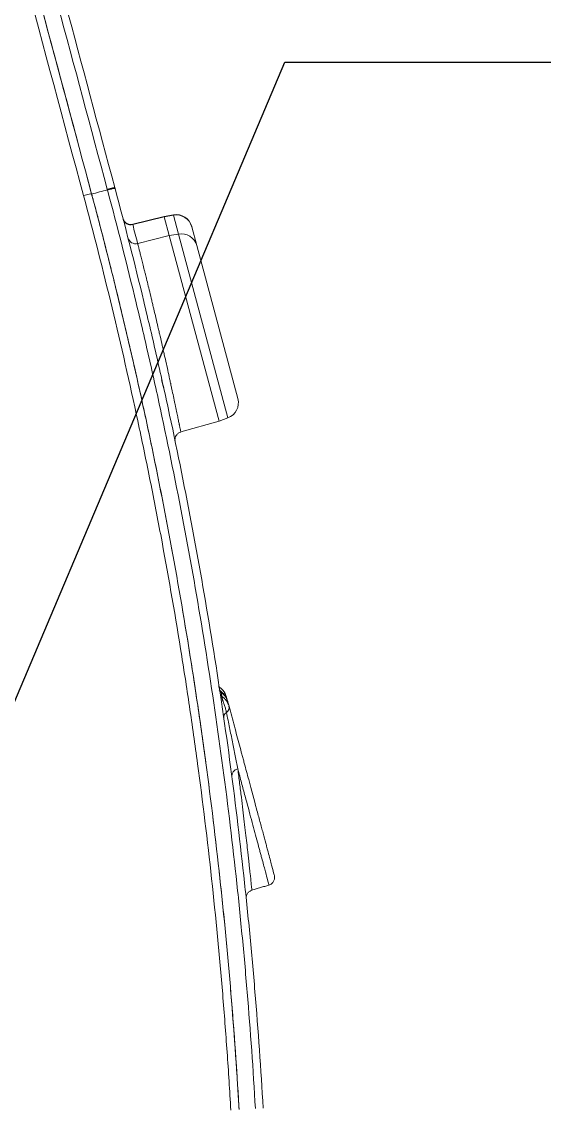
# Model space of a CAD drawing. Extents: x 3571 to 9666, y -561 to 1991.
# Drawn here: x 7233.4 to 7298.5, y 305.2 to 440.6 of the extents above; entities that cross this region are included whole.
import ezdxf

# ---------------------------------------------------------------- set-up
doc = ezdxf.new("R2010")
doc.units = 0
doc.header["$LTSCALE"] = 20
doc.header["$MEASUREMENT"] = 0
doc.linetypes.add('CENTER', pattern=[2, 1.25, -0.25, 0.25, -0.25])
doc.layers.get('0').update_dxf_attribs({"linetype": 'CONTINUOUS'})
doc.layers.add('1', color=7, linetype='CONTINUOUS')
doc.styles.get("Standard").update_dxf_attribs({"font": 'NanumGothic.ttf'})
doc.dimstyles.get("Standard").update_dxf_attribs({"dimtxt": 2.7, "dimasz": 2.5, "dimexe": 1.5, "dimexo": 1.5, "dimgap": 1.5, "dimtad": 1, "dimdec": 0, "dimlfac": 10, "dimzin": 0, "dimdsep": 46, "dimtxsty": 'Standard', "dimcen": 0, "dimclrt": 2, "dimadec": 0, "dimazin": 0, "dimtfac": 1, "dimtdec": 0, "dimtmove": 0, "dimatfit": 3, "dimfxl": 0, "dimtolj": 1, "dimtzin": 0, "dimarcsym": 0})

# ---------------------------------------------------------------- blocks, each defined once
blk = doc.blocks.new('13')
at = {"layer": '1', "color": 0, "linetype": 'Continuous', "lineweight": 18}
for p, q in [((7223.81, 923.25), (7222.65, 923.05)), ((7222.65, 923.05), (7218.74, 922.07)), ((7218.74, 922.07), (7218.74, 922.07)), ((7222.65, 923.05), (7222.66, 923)), ((7222.65, 923.05), (7222.66, 923)), ((7223.3, 920.65), (7222.66, 923)), ((7223.3, 920.65), (7222.66, 923)), ((7226.09, 921.8), (7226.1, 921.76)), ((7226.73, 919.41), (7226.1, 921.76)), ((7229.5, 897.51), (7223.3, 920.65)), ((7229.5, 897.51), (7223.3, 920.65)), ((7231.85, 900.31), (7226.73, 919.41)), ((7222.32, 902.67), (7222.79, 900.89)), ((7224.74, 896.15), (7229.5, 897.51)), ((7229.5, 897.51), (7230.6, 897.91)), ((7224.74, 896.15), (7224.74, 896.15)), ((7229.53, 864.31), (7229.53, 864.31))]:
    blk.add_line(p, q, dxfattribs=at)
at = {"layer": '1', "color": 0, "linetype": 'Continuous', "lineweight": 13}
for p, q in [((7222.66, 923), (7223.83, 923.21)), ((7223.81, 923.25), (7223.83, 923.21)), ((7224.46, 920.85), (7223.83, 923.21)), ((7218.75, 922.03), (7222.66, 923)), ((7219.36, 919.67), (7223.3, 920.65)), ((7224.46, 920.85), (7223.3, 920.65)), ((7230.6, 897.91), (7224.46, 920.85))]:
    blk.add_line(p, q, dxfattribs=at)
at = {"layer": '1', "color": 0, "linetype": 'Continuous', "lineweight": 18}
for centre, start, end in [((7224.16, 921.28), 15, 100), ((7229.92, 899.79), 290, 15)]:
    blk.add_arc(centre, 2, start, end, dxfattribs=at)
at = {"layer": '1', "color": 0, "linetype": 'Continuous', "lineweight": 13}
for centre, major_axis, ratio, start_param, end_param in [((7212.65, 925.6), (0.966, 0.259), 0.060856, 0, 1.605703), ((7215.55, 926.38), (0.966, 0.259), 0.060902, 0, 1.53589), ((7224.17, 921.25), (-1.93, -0.52), 0.996195, 3.141593, 4.625123), ((7218.51, 923), (-0.968, -0.252), 0.996195, 0, 1.560386), ((6666.1, 778.13), (552.97, 142.64), 0.999934, 6.281187, 6.28546), ((7224.8, 918.89), (-1.93, -0.52), 0.996195, 3.141593, 4.625123), ((7219.12, 920.63), (-0.969, -0.248), 0.996196, 0, 1.564643), ((7230.57, 864.14), (0.972, 0.235), 0.639613, 3.085667, 3.60946), ((7230.58, 864.04), (0.989, 0.149), 0.725812, 3.141593, 3.672109), ((7230.64, 863.65), (0.989, 0.148), 0.725849, 3.141593, 3.689533), ((7231.09, 860.61), (0.99, 0.143), 0.757419, 2.180553, 3.141593), ((7229.78, 861.68), (0.966, 0.259), 0.787664, 5.230444, 6.283185), ((7232.1, 853.3), (0.992, 0.13), 0.850923, 1.717864, 3.141593)]:
    blk.add_ellipse(centre, major_axis=major_axis, ratio=ratio, start_param=start_param, end_param=end_param, dxfattribs=at)
at = {"layer": '1', "color": 0, "linetype": 'Continuous', "lineweight": 18}
for centre, major_axis, ratio, start_param, end_param in [((7230.5, 864.55), (-0.973, -0.233), 0.644085, 6.228687, 6.277462), ((7229.52, 862.64), (0.966, 0.259), 0.781826, 0, 0.647685), ((7229.64, 862.19), (-0.966, -0.259), 0.786304, 3.141593, 3.262877)]:
    blk.add_ellipse(centre, major_axis=major_axis, ratio=ratio, start_param=start_param, end_param=end_param, dxfattribs=at)
at = {"layer": '1', "color": 0, "linetype": 'Continuous', "lineweight": 13}
for points, knots in [([(7212.6, 925.65), (7207.65, 944.14), (7202.7, 962.6), (7195.33, 990.13), (7192.89, 999.2), (7188.03, 1017.33), (7185.61, 1026.4), (7180.76, 1044.48), (7178.35, 1053.49), (7175.32, 1064.77), (7174.72, 1067.03), (7173.97, 1069.84), (7173.82, 1070.4), (7173.51, 1071.53), (7173.36, 1072.1), (7172.91, 1073.77), (7172.63, 1074.83), (7171.77, 1078.04), (7171.19, 1080.19), (7170.05, 1084.45), (7169.48, 1086.57), (7167.79, 1092.9), (7166.67, 1097.07), (7164.47, 1105.28), (7163.39, 1109.31), (7161.27, 1117.2), (7160.24, 1121.06), (7158.23, 1128.57), (7157.25, 1132.21), (7155.83, 1137.54), (7155.36, 1139.29), (7154.45, 1142.67), (7154.01, 1144.31), (7152.73, 1149.08), (7151.92, 1152.1), (7149.66, 1160.56), (7148.36, 1165.41), (7146.79, 1171.27), (7146.33, 1172.99), (7145.74, 1175.19), (7145.56, 1175.87), (7145.31, 1176.78), (7145.23, 1177.07), (7145.09, 1177.62), (7145.02, 1177.87), (7144.92, 1178.23), (7144.89, 1178.35), (7144.83, 1178.58), (7144.8, 1178.7), (7144.7, 1179.05), (7144.64, 1179.27), (7144.47, 1179.94), (7144.35, 1180.36), (7144.03, 1181.58), (7143.83, 1182.3), (7142.96, 1185.54), (7142.61, 1186.85), (7142.61, 1186.85)], [0, 0, 0, 0, 0.144788, 0.144788, 0.216056, 0.216056, 0.287324, 0.287324, 0.358591, 0.358591, 0.376408, 0.376408, 0.380862, 0.380862, 0.385317, 0.385317, 0.394225, 0.394225, 0.412042, 0.412042, 0.429859, 0.429859, 0.465493, 0.465493, 0.501126, 0.501126, 0.53676, 0.53676, 0.572394, 0.572394, 0.590211, 0.590211, 0.608028, 0.608028, 0.643662, 0.643662, 0.714929, 0.714929, 0.750563, 0.750563, 0.76838, 0.76838, 0.777289, 0.777289, 0.786197, 0.786197, 0.790651, 0.790651, 0.795106, 0.795106, 0.804014, 0.804014, 0.821831, 0.821831, 0.857465, 0.857465, 1, 1, 1, 1]), ([(7215.57, 926.45), (7213.51, 934.12), (7210.94, 943.71), (7208.37, 953.3), (7207.35, 957.13), (7206.83, 959.05), (7205.29, 964.79), (7200.16, 983.95), (7195.04, 1003.07), (7189.92, 1022.16), (7188.9, 1025.97), (7186.85, 1033.6), (7185.83, 1037.41), (7182.77, 1048.85), (7180.73, 1056.46), (7178.63, 1064.3), (7178.56, 1064.54), (7178.44, 1065.02), (7178.25, 1065.73), (7177.8, 1067.39), (7177.42, 1068.82), (7176.65, 1071.67), (7176.15, 1073.57), (7175.57, 1075.7), (7175.51, 1075.94), (7175.38, 1076.41), (7175.19, 1077.12), (7174.75, 1078.78), (7173.86, 1082.09), (7173.11, 1084.91), (7171.6, 1090.54), (7170.6, 1094.28), (7169.35, 1098.93), (7169.1, 1099.85), (7168.61, 1101.69), (7167.87, 1104.44), (7167.15, 1107.15), (7166.55, 1109.38), (7166.43, 1109.83), (7166.19, 1110.72), (7165.84, 1112.05), (7165.01, 1115.13), (7163.39, 1121.19), (7162.04, 1126.21), (7160.94, 1130.31), (7160.72, 1131.12), (7160.29, 1132.74), (7159.86, 1134.35), (7159.33, 1136.34), (7158.96, 1137.72), (7158.8, 1138.31), (7158.69, 1138.7), (7158.64, 1138.89), (7158.48, 1139.48), (7158.38, 1139.87), (7158.17, 1140.64), (7158.07, 1141.02), (7157.76, 1142.17), (7157.36, 1143.67), (7156.97, 1145.14), (7156.58, 1146.59), (7156.39, 1147.3), (7156.1, 1148.36), (7156.01, 1148.71), (7155.83, 1149.4), (7155.55, 1150.44), (7154.92, 1152.8), (7153.71, 1157.31), (7152.77, 1160.81), (7152.15, 1163.12), (7152.11, 1163.26), (7152.04, 1163.53), (7152.01, 1163.66), (7151.9, 1164.06), (7151.83, 1164.32), (7151.62, 1165.1), (7151.35, 1166.11), (7150.96, 1167.55), (7150.72, 1168.46), (7150.48, 1169.34), (7150.37, 1169.77), (7150.14, 1170.6), (7149.82, 1171.81), (7149.53, 1172.91), (7149.16, 1174.27), (7148.99, 1174.9), (7148.68, 1176.06), (7148.54, 1176.59), (7148.4, 1177.12), (7148.38, 1177.18), (7148.35, 1177.29), (7148.34, 1177.35), (7148.31, 1177.46), (7148.29, 1177.52), (7148.26, 1177.63), (7148.25, 1177.68), (7148.18, 1177.94), (7148.12, 1178.15), (7148.06, 1178.4), (7148.04, 1178.45), (7148.02, 1178.54), (7147.98, 1178.69), (7147.89, 1179.03), (7147.81, 1179.31), (7147.71, 1179.68), (7147.66, 1179.86), (7147.57, 1180.22), (7147.43, 1180.74), (7147.13, 1181.87), (7146.9, 1182.7), (7146.64, 1183.69), (7146.52, 1184.12), (7146.37, 1184.68), (7146.33, 1184.85), (7146.28, 1185.04), (7146.27, 1185.08), (7146.25, 1185.15), (7146.22, 1185.26), (7146.05, 1185.89), (7145.98, 1186.17), (7145.98, 1186.17)], [0, 0, 0, 0, 0.0625, 0.078125, 0.078125, 0.09375, 0.09375, 0.125, 0.25, 0.25, 0.28125, 0.28125, 0.3125, 0.3125, 0.375, 0.375, 0.376953, 0.376953, 0.378906, 0.382813, 0.390625, 0.390625, 0.40625, 0.40625, 0.408203, 0.408203, 0.410156, 0.414063, 0.421875, 0.4375, 0.4375, 0.46875, 0.46875, 0.476563, 0.476563, 0.484375, 0.5, 0.5, 0.503906, 0.503906, 0.507813, 0.515625, 0.53125, 0.5625, 0.5625, 0.570313, 0.570313, 0.578125, 0.585938, 0.589844, 0.591797, 0.591797, 0.59375, 0.59375, 0.597656, 0.597656, 0.601563, 0.601563, 0.609375, 0.617188, 0.617188, 0.625, 0.625, 0.628906, 0.628906, 0.632813, 0.640625, 0.65625, 0.6875, 0.6875, 0.689453, 0.689453, 0.691406, 0.691406, 0.695313, 0.695313, 0.703125, 0.710938, 0.71875, 0.71875, 0.726563, 0.726563, 0.734375, 0.75, 0.75, 0.765625, 0.765625, 0.78125, 0.78125, 0.783203, 0.783203, 0.785156, 0.785156, 0.787109, 0.787109, 0.789063, 0.789063, 0.796875, 0.796875, 0.798828, 0.798828, 0.800781, 0.804688, 0.8125, 0.8125, 0.820313, 0.820313, 0.828125, 0.84375, 0.875, 0.875, 0.90625, 0.90625, 0.921875, 0.921875, 0.925781, 0.925781, 0.929688, 0.9375, 1, 1, 1, 1]), ([(7216.54, 926.55), (7216.54, 926.55), (7216.53, 926.56), (7216.5, 926.56), (7216.49, 926.56), (7216.44, 926.55), (7216.41, 926.55), (7216.34, 926.53), (7216.3, 926.53), (7216.21, 926.51), (7216.16, 926.5), (7216.06, 926.48), (7216.01, 926.46), (7215.89, 926.44), (7215.83, 926.42), (7215.71, 926.39), (7215.65, 926.38), (7215.59, 926.36)], [0, 0, 0, 0, 0.125, 0.125, 0.25, 0.25, 0.375, 0.375, 0.5, 0.5, 0.625, 0.625, 0.75, 0.75, 0.875, 0.875, 1, 1, 1, 1]), ([(7234.04, 811.71), (7233.76, 816.55), (7233.42, 821.39), (7232.92, 827.43), (7232.81, 828.64), (7232.6, 831.06), (7232.48, 832.26), (7232.14, 835.88), (7231.89, 838.3), (7231.1, 845.53), (7229.93, 855.15), (7228.51, 864.74), (7226.97, 874.32), (7226.14, 879.09), (7224.35, 888.62), (7223.4, 893.37), (7221.88, 900.47), (7221.36, 902.84), (7220.56, 906.38), (7220.28, 907.56), (7219.73, 909.92), (7218.33, 915.81), (7216.84, 921.68), (7215.59, 926.36)], [0, 0, 0, 0, 0.125, 0.125, 0.15625, 0.15625, 0.1875, 0.1875, 0.25, 0.25, 0.375, 0.5, 0.5, 0.625, 0.625, 0.75, 0.75, 0.8125, 0.8125, 0.84375, 0.84375, 0.875, 1, 1, 1, 1]), ([(7230.97, 811.53), (7230.83, 813.94), (7230.68, 816.35), (7230.34, 821.17), (7230.16, 823.57), (7229.56, 830.79), (7229.1, 835.59), (7228.06, 845.18), (7227.47, 849.97), (7226.51, 857.14), (7226, 860.72), (7225.46, 864.3), (7225.09, 866.69), (7224.9, 867.88), (7223.94, 873.84), (7223.12, 878.59), (7221.78, 885.71), (7221.32, 888.07), (7220.37, 892.8), (7219.88, 895.17), (7218.37, 902.25), (7216.23, 911.65), (7213.85, 921), (7212.6, 925.65)], [0, 0, 0, 0, 0.0625, 0.0625, 0.125, 0.125, 0.25, 0.25, 0.375, 0.375, 0.4375, 0.46875, 0.46875, 0.5, 0.5, 0.625, 0.625, 0.6875, 0.6875, 0.75, 0.75, 0.875, 1, 1, 1, 1]), ([(7219.36, 919.67), (7219.37, 919.63), (7219.38, 919.58), (7219.4, 919.5), (7219.41, 919.49), (7219.41, 919.47), (7219.42, 919.44), (7219.44, 919.37), (7219.46, 919.29), (7219.5, 919.13), (7219.53, 919.01), (7219.6, 918.72), (7219.64, 918.56), (7219.71, 918.3), (7219.73, 918.2), (7219.78, 918.01), (7219.81, 917.91), (7219.89, 917.59), (7219.94, 917.37), (7220.06, 916.89), (7220.12, 916.63), (7220.22, 916.23), (7220.26, 916.1), (7220.31, 915.88), (7220.34, 915.78), (7220.36, 915.67), (7220.38, 915.59), (7220.39, 915.56), (7220.47, 915.22), (7220.55, 914.92), (7220.7, 914.28), (7220.78, 913.96), (7220.94, 913.29), (7221.02, 912.94), (7221.13, 912.5), (7221.15, 912.41), (7221.19, 912.23), (7221.22, 912.14), (7221.28, 911.87), (7221.32, 911.69), (7221.45, 911.13), (7221.63, 910.39), (7221.8, 909.64), (7221.94, 909.06), (7221.98, 908.87), (7222.05, 908.58), (7222.07, 908.49), (7222.1, 908.34), (7222.12, 908.29), (7222.14, 908.19), (7222.24, 907.76), (7222.34, 907.32), (7222.47, 906.74), (7222.51, 906.55), (7222.58, 906.26), (7222.6, 906.17), (7222.64, 905.98), (7222.66, 905.88), (7222.77, 905.4), (7222.85, 905.03), (7223.02, 904.29), (7223.1, 903.93), (7223.25, 903.21), (7223.33, 902.86), (7223.42, 902.43), (7223.45, 902.3), (7223.48, 902.18), (7223.49, 902.09), (7223.5, 902.05), (7223.55, 901.84), (7223.58, 901.67), (7223.69, 901.19), (7223.82, 900.57), (7223.94, 899.99), (7224.03, 899.57), (7224.06, 899.44), (7224.1, 899.24), (7224.11, 899.18), (7224.14, 899.05), (7224.15, 898.98), (7224.22, 898.67), (7224.27, 898.43), (7224.36, 898), (7224.4, 897.8), (7224.48, 897.42), (7224.51, 897.26), (7224.55, 897.06), (7224.56, 897.03), (7224.57, 896.97), (7224.57, 896.95), (7224.58, 896.92), (7224.6, 896.83), (7224.62, 896.75), (7224.65, 896.58), (7224.69, 896.38), (7224.72, 896.26), (7224.73, 896.2), (7224.73, 896.18), (7224.74, 896.16), (7224.74, 896.16), (7224.74, 896.15), (7224.74, 896.15), (7224.74, 896.15), (7224.74, 896.14), (7224.74, 896.14)], [0, 0, 0, 0, 0.032128, 0.032128, 0.036144, 0.036144, 0.04016, 0.048191, 0.064255, 0.064255, 0.096383, 0.096383, 0.12851, 0.12851, 0.144574, 0.144574, 0.160638, 0.160638, 0.192766, 0.192766, 0.224893, 0.224893, 0.240957, 0.240957, 0.248989, 0.253005, 0.253005, 0.257021, 0.257021, 0.289149, 0.289149, 0.321276, 0.321276, 0.353404, 0.353404, 0.361436, 0.361436, 0.369468, 0.369468, 0.385531, 0.385531, 0.417659, 0.449787, 0.449787, 0.465851, 0.465851, 0.473882, 0.473882, 0.477898, 0.477898, 0.481914, 0.514042, 0.514042, 0.530106, 0.530106, 0.538138, 0.538138, 0.54617, 0.54617, 0.578297, 0.578297, 0.610425, 0.610425, 0.642552, 0.642552, 0.650584, 0.6546, 0.6546, 0.658616, 0.658616, 0.67468, 0.67468, 0.706808, 0.738935, 0.738935, 0.754999, 0.754999, 0.763031, 0.763031, 0.771063, 0.771063, 0.803191, 0.803191, 0.835318, 0.835318, 0.867446, 0.867446, 0.875478, 0.875478, 0.879494, 0.879494, 0.88351, 0.899573, 0.899573, 0.931701, 0.963829, 0.963829, 0.979892, 0.979892, 0.987924, 0.987924, 0.995956, 0.995956, 1, 1, 1, 1]), ([(7229.54, 863.98), (7229.56, 863.96), (7229.58, 863.94), (7229.63, 863.9), (7229.64, 863.88), (7229.68, 863.84), (7229.69, 863.82), (7229.73, 863.75), (7229.75, 863.7), (7229.77, 863.65)], [0, 0, 0, 0, 0.208314, 0.208314, 0.406235, 0.406235, 0.604157, 0.604157, 1, 1, 1, 1]), ([(7230.61, 862.45), (7230.58, 862.56), (7230.54, 862.67), (7230.44, 862.89), (7230.38, 862.99), (7230.27, 863.14), (7230.23, 863.19), (7230.15, 863.29), (7230.11, 863.33), (7229.97, 863.47), (7229.87, 863.56), (7229.77, 863.65)], [0, 0, 0, 0, 0.25, 0.25, 0.5, 0.5, 0.625, 0.625, 0.75, 0.75, 1, 1, 1, 1]), ([(7229.86, 863.15), (7229.97, 863.07), (7230.07, 862.98), (7230.22, 862.84), (7230.26, 862.8), (7230.33, 862.72), (7230.35, 862.7), (7230.39, 862.65), (7230.41, 862.62), (7230.5, 862.49), (7230.56, 862.39), (7230.63, 862.25), (7230.64, 862.22), (7230.67, 862.17), (7230.68, 862.14), (7230.71, 862.05), (7230.73, 862), (7230.75, 861.94)], [0, 0, 0, 0, 0.25, 0.25, 0.375, 0.375, 0.4375, 0.4375, 0.5, 0.5, 0.75, 0.75, 0.8125, 0.8125, 0.875, 0.875, 1, 1, 1, 1]), ([(7229.86, 863.15), (7229.86, 863.13), (7229.86, 863.11), (7229.86, 863.08), (7229.86, 863.07), (7229.87, 863.04), (7229.87, 863.02), (7229.88, 862.99), (7229.88, 862.97), (7229.89, 862.95), (7229.9, 862.91), (7229.9, 862.89), (7229.91, 862.85), (7229.92, 862.83), (7229.92, 862.8), (7229.93, 862.79), (7229.94, 862.75), (7229.95, 862.72), (7229.96, 862.67), (7229.97, 862.65), (7229.98, 862.61), (7229.99, 862.6), (7230, 862.57), (7230, 862.56), (7230.02, 862.5), (7230.04, 862.45), (7230.07, 862.36), (7230.08, 862.32), (7230.11, 862.23), (7230.13, 862.19), (7230.15, 862.13), (7230.16, 862.1), (7230.17, 862.06), (7230.18, 862.04), (7230.21, 861.94), (7230.24, 861.87), (7230.29, 861.72), (7230.31, 861.64), (7230.35, 861.5), (7230.37, 861.43), (7230.41, 861.28), (7230.42, 861.21), (7230.43, 861.15)], [0, 0, 0, 0, 0.03125, 0.03125, 0.046875, 0.046875, 0.0625, 0.078125, 0.078125, 0.09375, 0.09375, 0.125, 0.125, 0.140625, 0.140625, 0.15625, 0.15625, 0.1875, 0.1875, 0.21875, 0.21875, 0.234375, 0.234375, 0.25, 0.25, 0.3125, 0.3125, 0.375, 0.375, 0.4375, 0.4375, 0.46875, 0.46875, 0.5, 0.5, 0.625, 0.625, 0.75, 0.75, 0.875, 0.875, 1, 1, 1, 1]), ([(7230.43, 861.15), (7230.57, 860.5), (7230.69, 859.87), (7230.94, 858.65), (7231.06, 858.05), (7231.24, 857.17), (7231.29, 856.88), (7231.41, 856.31), (7231.46, 856.03), (7231.63, 855.19), (7231.74, 854.64), (7231.84, 854.12)], [0, 0, 0, 0, 0.25, 0.25, 0.5, 0.5, 0.625, 0.625, 0.75, 0.75, 1, 1, 1, 1]), ([(7231.84, 854.12), (7231.92, 853.49), (7232, 852.88), (7232.15, 851.7), (7232.22, 851.13), (7232.42, 849.48), (7232.67, 847.43), (7232.87, 845.68), (7233.01, 844.48), (7233.05, 844.1), (7233.11, 843.56), (7233.13, 843.38), (7233.16, 843.13), (7233.17, 843.04), (7233.18, 842.88), (7233.19, 842.79), (7233.24, 842.39), (7233.27, 842.09), (7233.33, 841.54), (7233.36, 841.28), (7233.43, 840.57), (7233.47, 840.18), (7233.54, 839.56), (7233.56, 839.33), (7233.59, 839.03), (7233.6, 838.96), (7233.6, 838.96)], [0, 0, 0, 0, 0.0625, 0.0625, 0.125, 0.125, 0.25, 0.375, 0.375, 0.4375, 0.4375, 0.46875, 0.46875, 0.484375, 0.484375, 0.5, 0.5, 0.5625, 0.5625, 0.625, 0.625, 0.75, 0.75, 0.875, 0.875, 1, 1, 1, 1]), ([(7235.73, 839.61), (7235.73, 839.61), (7235.65, 839.89), (7235.42, 840.77), (7235.32, 841.14), (7235.14, 841.82), (7235.07, 842.07), (7234.93, 842.6), (7234.85, 842.88), (7234.75, 843.26), (7234.73, 843.34), (7234.69, 843.5), (7234.62, 843.74), (7234.55, 843.99), (7234.42, 844.51), (7234.32, 844.87), (7234.01, 846.02), (7233.56, 847.7), (7233.03, 849.66), (7232.61, 851.25), (7232.46, 851.8), (7232.16, 852.93), (7232, 853.51), (7231.84, 854.12)], [0, 0, 0, 0, 0.25, 0.25, 0.375, 0.375, 0.4375, 0.4375, 0.5, 0.5, 0.515625, 0.515625, 0.53125, 0.5625, 0.5625, 0.625, 0.625, 0.75, 0.875, 0.875, 0.9375, 0.9375, 1, 1, 1, 1])]:
    blk.add_open_spline(points, degree=3, knots=knots, dxfattribs=at)
at = {"layer": '1', "color": 0, "linetype": 'Continuous', "lineweight": 18}
for points, knots in [([(7143.87, 1186.15), (7143.87, 1186.15), (7143.89, 1186.09), (7143.96, 1185.84), (7144.06, 1185.47), (7144.3, 1184.55), (7144.53, 1183.69), (7144.8, 1182.71), (7144.94, 1182.15), (7145.19, 1181.23), (7145.28, 1180.91), (7145.46, 1180.24), (7145.55, 1179.88), (7145.7, 1179.33), (7145.75, 1179.14), (7145.83, 1178.86), (7145.85, 1178.76), (7145.91, 1178.56), (7145.93, 1178.46), (7145.99, 1178.27), (7146.01, 1178.17), (7146.07, 1177.96), (7146.09, 1177.86), (7146.15, 1177.65), (7146.18, 1177.54), (7146.24, 1177.32), (7146.27, 1177.21), (7146.55, 1176.15), (7146.86, 1175.01), (7147.4, 1172.97), (7147.6, 1172.24), (7148.02, 1170.68), (7148.24, 1169.84), (7148.6, 1168.51), (7148.72, 1168.05), (7148.91, 1167.35), (7148.97, 1167.11), (7149.07, 1166.75), (7149.1, 1166.62), (7149.17, 1166.38), (7149.2, 1166.26), (7149.5, 1165.14), (7149.78, 1164.11), (7150.36, 1161.96), (7150.65, 1160.84), (7151.28, 1158.52), (7151.6, 1157.32), (7152.26, 1154.83), (7152.61, 1153.55), (7153.32, 1150.9), (7153.68, 1149.53), (7154.25, 1147.42), (7154.44, 1146.7), (7154.83, 1145.25), (7155.03, 1144.52), (7155.43, 1143.02), (7155.63, 1142.27), (7155.89, 1141.31), (7155.94, 1141.12), (7156.04, 1140.73), (7156.2, 1140.15), (7156.35, 1139.57), (7156.67, 1138.4), (7156.88, 1137.61), (7157.3, 1136.03), (7157.52, 1135.24), (7158.16, 1132.83), (7159.03, 1129.59), (7159.92, 1126.26), (7160.82, 1122.89), (7161.74, 1119.48), (7162.67, 1115.98), (7163.38, 1113.33), (7163.62, 1112.44), (7164.1, 1110.65), (7164.4, 1109.53), (7164.71, 1108.39), (7164.83, 1107.94), (7164.89, 1107.71), (7165.07, 1107.03), (7165.19, 1106.58), (7165.56, 1105.21), (7165.81, 1104.29), (7166.3, 1102.46), (7166.54, 1101.55), (7167.03, 1099.71), (7167.28, 1098.79), (7168.02, 1096.02), (7168.52, 1094.17), (7169.51, 1090.45), (7170.01, 1088.59), (7170.77, 1085.78), (7171.02, 1084.84), (7171.52, 1082.96), (7171.77, 1082.02), (7172.28, 1080.13), (7172.53, 1079.19), (7172.91, 1077.77), (7173.04, 1077.3), (7173.29, 1076.35), (7173.42, 1075.87), (7173.8, 1074.45), (7174.06, 1073.5), (7174.44, 1072.07), (7174.57, 1071.59), (7174.82, 1070.64), (7174.95, 1070.16), (7175.59, 1067.78), (7176.1, 1065.88), (7177.63, 1060.15), (7178.66, 1056.34), (7180.7, 1048.7), (7181.73, 1044.88), (7183.26, 1039.14), (7183.78, 1037.22), (7184.8, 1033.39), (7185.32, 1031.48), (7186.34, 1027.65), (7186.86, 1025.73), (7187.88, 1021.9), (7188.91, 1018.07), (7190.19, 1013.27), (7190.97, 1010.4), (7191.48, 1008.48), (7191.74, 1007.52), (7193.02, 1002.73), (7195.08, 995.05), (7197.13, 987.37), (7199.19, 979.69), (7200.22, 975.85), (7205.37, 956.64), (7209.49, 941.26), (7213.62, 925.86)], [0, 0, 0, 0, 0.03125, 0.03125, 0.0625, 0.09375, 0.125, 0.125, 0.15625, 0.15625, 0.171875, 0.171875, 0.1875, 0.1875, 0.195313, 0.195313, 0.199219, 0.199219, 0.203125, 0.203125, 0.207031, 0.207031, 0.210938, 0.210938, 0.214844, 0.214844, 0.21875, 0.21875, 0.25, 0.25, 0.265625, 0.265625, 0.28125, 0.28125, 0.289063, 0.289063, 0.292969, 0.292969, 0.294922, 0.294922, 0.296875, 0.296875, 0.3125, 0.3125, 0.328125, 0.328125, 0.34375, 0.34375, 0.359375, 0.359375, 0.375, 0.375, 0.382813, 0.382813, 0.390625, 0.390625, 0.398438, 0.398438, 0.400391, 0.400391, 0.402344, 0.40625, 0.40625, 0.414063, 0.414063, 0.421875, 0.421875, 0.4375, 0.453125, 0.453125, 0.46875, 0.484375, 0.484375, 0.492188, 0.492188, 0.5, 0.501953, 0.501953, 0.503906, 0.503906, 0.507813, 0.507813, 0.515625, 0.515625, 0.523438, 0.523438, 0.53125, 0.53125, 0.546875, 0.546875, 0.5625, 0.5625, 0.570313, 0.570313, 0.578125, 0.578125, 0.585938, 0.585938, 0.589844, 0.589844, 0.59375, 0.59375, 0.601563, 0.601563, 0.605469, 0.605469, 0.609375, 0.609375, 0.625, 0.625, 0.65625, 0.65625, 0.6875, 0.6875, 0.703125, 0.703125, 0.71875, 0.71875, 0.734375, 0.734375, 0.75, 0.765625, 0.773438, 0.773438, 0.78125, 0.78125, 0.8125, 0.84375, 0.84375, 0.875, 0.875, 1, 1, 1, 1]), ([(7213.62, 925.84), (7209.47, 941.33), (7204.29, 960.67), (7199.11, 979.99), (7197.04, 987.71), (7196.01, 991.58), (7193.94, 999.3), (7192.39, 1005.09), (7190.84, 1010.87), (7189.8, 1014.73), (7189.29, 1016.66), (7186.71, 1026.3), (7184.64, 1034), (7181.55, 1045.55), (7180, 1051.32), (7178.2, 1058.04), (7177.3, 1061.41), (7176.91, 1062.85), (7176.72, 1063.57), (7176.65, 1063.81), (7176.53, 1064.29), (7176.46, 1064.53), (7175.88, 1066.69), (7175.37, 1068.61), (7174.6, 1071.49), (7174.21, 1072.93), (7173.83, 1074.36), (7173.63, 1075.08), (7173.57, 1075.32), (7173.44, 1075.8), (7173.12, 1077), (7172.74, 1078.43), (7172.42, 1079.63), (7172.29, 1080.1), (7172.22, 1080.34), (7172.03, 1081.06), (7171.65, 1082.48), (7171.27, 1083.91), (7170.76, 1085.79), (7170.51, 1086.73), (7169.25, 1091.43), (7168.26, 1095.13), (7166.79, 1100.62), (7166.06, 1103.34), (7165.22, 1106.49), (7164.86, 1107.83), (7164.62, 1108.73), (7164.5, 1109.17), (7163.9, 1111.4), (7163.19, 1114.04), (7162.37, 1117.1), (7162.03, 1118.4), (7161.85, 1119.05), (7161.79, 1119.27), (7161.68, 1119.7), (7161.62, 1119.91), (7161.1, 1121.85), (7160.42, 1124.39), (7159.75, 1126.88), (7159.31, 1128.53), (7159.09, 1129.35), (7158.44, 1131.78), (7158.01, 1133.38), (7157.38, 1135.75), (7157.06, 1136.92), (7156.75, 1138.08), (7156.55, 1138.85), (7156.44, 1139.23), (7156.14, 1140.38), (7155.93, 1141.13), (7155.53, 1142.63), (7155.33, 1143.38), (7154.94, 1144.84), (7154.75, 1145.57), (7154.46, 1146.65), (7154.36, 1147.01), (7154.17, 1147.72), (7154.08, 1148.07), (7153.89, 1148.77), (7153.75, 1149.29), (7153.59, 1149.9), (7153.52, 1150.16), (7153.47, 1150.33), (7153.45, 1150.42), (7153.24, 1151.19), (7153.06, 1151.86), (7152.53, 1153.84), (7151.85, 1156.4), (7151.05, 1159.36), (7150.53, 1161.31), (7150.31, 1162.12), (7150.17, 1162.66), (7150.1, 1162.92), (7149.88, 1163.71), (7149.61, 1164.74), (7149.21, 1166.21), (7148.96, 1167.15), (7148.78, 1167.83), (7148.72, 1168.06), (7148.6, 1168.51), (7148.54, 1168.73), (7148.37, 1169.38), (7148.2, 1170.01), (7148.01, 1170.72), (7147.93, 1171.01), (7147.88, 1171.21), (7147.85, 1171.31), (7147.72, 1171.79), (7147.62, 1172.16), (7147.43, 1172.88), (7147.15, 1173.91), (7146.91, 1174.82), (7146.69, 1175.65), (7146.58, 1176.05), (7146.48, 1176.41), (7146.43, 1176.59), (7146.42, 1176.65), (7146.39, 1176.76), (7146.37, 1176.82), (7146.3, 1177.1), (7146.24, 1177.31), (7146.16, 1177.61), (7146.13, 1177.71), (7146.08, 1177.91), (7146.06, 1178), (7145.98, 1178.3), (7145.93, 1178.49), (7145.83, 1178.86), (7145.78, 1179.04), (7145.54, 1179.94), (7145.27, 1180.93), (7145.04, 1181.79), (7144.95, 1182.12), (7144.93, 1182.19), (7144.9, 1182.32), (7144.88, 1182.39), (7144.83, 1182.58), (7144.8, 1182.7), (7144.25, 1184.75), (7143.99, 1185.71), (7143.99, 1185.71)], [0, 0, 0, 0, 0.125, 0.15625, 0.15625, 0.1875, 0.1875, 0.21875, 0.234375, 0.234375, 0.25, 0.25, 0.3125, 0.3125, 0.34375, 0.359375, 0.367188, 0.371094, 0.371094, 0.373047, 0.373047, 0.375, 0.375, 0.390625, 0.390625, 0.398438, 0.402344, 0.402344, 0.404297, 0.404297, 0.40625, 0.414063, 0.416016, 0.416016, 0.417969, 0.417969, 0.421875, 0.429688, 0.429688, 0.4375, 0.4375, 0.46875, 0.46875, 0.484375, 0.492188, 0.496094, 0.496094, 0.5, 0.5, 0.515625, 0.523438, 0.527344, 0.527344, 0.529297, 0.529297, 0.53125, 0.53125, 0.546875, 0.554688, 0.554688, 0.5625, 0.5625, 0.578125, 0.578125, 0.585938, 0.589844, 0.589844, 0.59375, 0.59375, 0.601563, 0.601563, 0.609375, 0.609375, 0.617188, 0.617188, 0.621094, 0.621094, 0.625, 0.625, 0.628906, 0.630859, 0.631836, 0.631836, 0.632813, 0.632813, 0.640625, 0.640625, 0.65625, 0.671875, 0.679688, 0.683594, 0.683594, 0.6875, 0.6875, 0.695313, 0.703125, 0.710938, 0.710938, 0.714844, 0.714844, 0.71875, 0.71875, 0.726563, 0.730469, 0.732422, 0.732422, 0.734375, 0.734375, 0.742188, 0.742188, 0.75, 0.765625, 0.765625, 0.773438, 0.777344, 0.777344, 0.779297, 0.779297, 0.78125, 0.78125, 0.789063, 0.789063, 0.792969, 0.792969, 0.796875, 0.796875, 0.804688, 0.804688, 0.8125, 0.8125, 0.84375, 0.859375, 0.859375, 0.863281, 0.863281, 0.867188, 0.867188, 0.875, 0.875, 1, 1, 1, 1]), ([(7147.17, 1185.45), (7147.17, 1185.45), (7147.43, 1184.47), (7148.21, 1181.54), (7148.54, 1180.32), (7149.03, 1178.49), (7149.13, 1178.11), (7149.27, 1177.61), (7149.29, 1177.51), (7149.35, 1177.31), (7149.37, 1177.21), (7149.42, 1177.05), (7149.43, 1177), (7149.46, 1176.89), (7149.47, 1176.84), (7149.52, 1176.67), (7149.55, 1176.56), (7149.64, 1176.21), (7149.71, 1175.96), (7149.85, 1175.44), (7149.92, 1175.16), (7150.15, 1174.31), (7150.32, 1173.68), (7150.68, 1172.33), (7150.97, 1171.24), (7151.29, 1170.04), (7151.52, 1169.21), (7151.63, 1168.79), (7151.87, 1167.91), (7152.11, 1167), (7152.49, 1165.57), (7152.76, 1164.57), (7152.97, 1163.79), (7153.04, 1163.53), (7153.15, 1163.13), (7153.18, 1163), (7153.25, 1162.73), (7153.29, 1162.6), (7153.91, 1160.3), (7154.53, 1157.97), (7155.53, 1154.23), (7156.05, 1152.31), (7156.68, 1149.95), (7156.95, 1148.92), (7157.14, 1148.23), (7157.23, 1147.88), (7157.51, 1146.83), (7157.71, 1146.11), (7158.09, 1144.67), (7158.49, 1143.2), (7158.89, 1141.7), (7159.19, 1140.56), (7159.3, 1140.18), (7159.5, 1139.41), (7159.61, 1139.02), (7159.76, 1138.44), (7159.82, 1138.24), (7159.92, 1137.85), (7160.08, 1137.26), (7160.45, 1135.89), (7160.98, 1133.9), (7161.41, 1132.3), (7161.84, 1130.68), (7162.06, 1129.87), (7163.15, 1125.78), (7164.05, 1122.44), (7165.42, 1117.32), (7166.12, 1114.72), (7166.94, 1111.65), (7167.3, 1110.32), (7167.53, 1109.44), (7167.65, 1108.99), (7168.25, 1106.76), (7168.73, 1104.96), (7169.46, 1102.23), (7169.83, 1100.86), (7170.26, 1099.25), (7170.45, 1098.56), (7170.57, 1098.1), (7170.63, 1097.87), (7171.69, 1093.93), (7172.69, 1090.2), (7174.19, 1084.59), (7174.7, 1082.71), (7175.45, 1079.89), (7175.83, 1078.47), (7176.21, 1077.06), (7176.4, 1076.35), (7176.46, 1076.11), (7176.59, 1075.64), (7177.16, 1073.51), (7177.73, 1071.38), (7178.49, 1068.54), (7178.87, 1067.12), (7179.25, 1065.7), (7179.51, 1064.75), (7179.63, 1064.28), (7181.79, 1056.22), (7183.83, 1048.64), (7186.88, 1037.24), (7188.41, 1031.54), (7189.93, 1025.84), (7190.95, 1022.03), (7191.46, 1020.13), (7196.05, 1003.01), (7200.14, 987.76), (7205.25, 968.68), (7206.27, 964.86), (7207.81, 959.13), (7208.32, 957.22), (7209.34, 953.4), (7211.9, 943.85), (7214.46, 934.29), (7216.51, 926.64)], [0, 0, 0, 0, 0.125, 0.125, 0.1875, 0.1875, 0.203125, 0.203125, 0.207031, 0.207031, 0.210938, 0.210938, 0.212891, 0.212891, 0.214844, 0.214844, 0.21875, 0.21875, 0.226563, 0.226563, 0.234375, 0.234375, 0.25, 0.25, 0.265625, 0.273438, 0.273438, 0.28125, 0.28125, 0.289063, 0.296875, 0.304688, 0.304688, 0.308594, 0.308594, 0.310547, 0.310547, 0.3125, 0.3125, 0.34375, 0.34375, 0.359375, 0.367188, 0.371094, 0.371094, 0.375, 0.375, 0.382813, 0.382813, 0.390625, 0.398438, 0.398438, 0.402344, 0.402344, 0.40625, 0.40625, 0.408203, 0.408203, 0.410156, 0.414063, 0.421875, 0.429688, 0.429688, 0.4375, 0.4375, 0.46875, 0.46875, 0.484375, 0.492188, 0.496094, 0.496094, 0.5, 0.5, 0.515625, 0.515625, 0.523438, 0.527344, 0.529297, 0.529297, 0.53125, 0.53125, 0.5625, 0.5625, 0.578125, 0.578125, 0.585938, 0.589844, 0.589844, 0.591797, 0.591797, 0.59375, 0.609375, 0.609375, 0.617188, 0.621094, 0.621094, 0.625, 0.625, 0.6875, 0.6875, 0.71875, 0.734375, 0.734375, 0.75, 0.75, 0.875, 0.875, 0.90625, 0.90625, 0.921875, 0.921875, 0.9375, 1, 1, 1, 1]), ([(7213.62, 925.86), (7213.63, 925.83), (7213.64, 925.79), (7213.66, 925.72), (7213.68, 925.61), (7213.75, 925.35), (7213.89, 924.84), (7214.16, 923.82), (7214.7, 921.78), (7215.15, 920.03), (7216.04, 916.52), (7216.62, 914.17), (7218.32, 907.13), (7219.39, 902.42), (7220.91, 895.34), (7221.4, 892.97), (7222.35, 888.23), (7222.81, 885.86), (7224.14, 878.74), (7224.97, 873.98), (7225.93, 868.01), (7226.12, 866.82), (7226.49, 864.43), (7227.03, 860.85), (7227.54, 857.26), (7228.51, 850.08), (7229.09, 845.28), (7230.13, 835.68), (7230.59, 830.87), (7231.19, 823.65), (7231.47, 820.04), (7231.71, 816.42), (7231.82, 814.61), (7231.88, 813.71), (7231.94, 812.65), (7231.97, 812.12), (7231.99, 811.86), (7232, 811.74), (7232, 811.67), (7232, 811.63), (7232.01, 811.59)], [0, 0, 0, 0, 0.000977, 0.000977, 0.001953, 0.003906, 0.007812, 0.015625, 0.03125, 0.0625, 0.0625, 0.125, 0.125, 0.25, 0.25, 0.3125, 0.3125, 0.375, 0.375, 0.5, 0.5, 0.53125, 0.53125, 0.5625, 0.625, 0.625, 0.75, 0.75, 0.875, 0.875, 0.9375, 0.96875, 0.96875, 0.984375, 0.992187, 0.996094, 0.998047, 0.999023, 0.999023, 1, 1, 1, 1]), ([(7213.62, 925.84), (7214.87, 921.18), (7216.06, 916.5), (7217.47, 910.64), (7217.75, 909.46), (7218.3, 907.11), (7218.57, 905.94), (7219.38, 902.41), (7219.9, 900.05), (7221.41, 892.97), (7223.31, 883.5), (7224.97, 873.99), (7226.51, 864.44), (7227.21, 859.66), (7228.5, 850.09), (7229.09, 845.29), (7229.87, 838.09), (7230.12, 835.68), (7230.46, 832.08), (7230.57, 830.87), (7230.79, 828.47), (7230.89, 827.26), (7231.38, 821.39), (7231.71, 816.72), (7231.98, 812.04)], [0, 0, 0, 0, 0.125486, 0.125486, 0.156858, 0.156858, 0.188229, 0.188229, 0.250973, 0.250973, 0.376459, 0.501945, 0.501945, 0.627431, 0.627431, 0.752918, 0.752918, 0.815661, 0.815661, 0.847032, 0.847032, 0.878404, 0.878404, 1, 1, 1, 1]), ([(7216.54, 926.55), (7217.79, 921.87), (7218.99, 917.17), (7220.4, 911.27), (7220.68, 910.09), (7221.24, 907.73), (7221.51, 906.55), (7222.31, 903), (7222.84, 900.63), (7224.36, 893.52), (7225.31, 888.77), (7227.1, 879.23), (7227.93, 874.45), (7229.47, 864.86), (7230.89, 855.26), (7232.06, 845.62), (7232.85, 838.39), (7233.1, 835.97), (7233.45, 832.35), (7233.56, 831.14), (7233.78, 828.72), (7234.3, 822.67), (7234.72, 816.61), (7235, 811.77)], [0, 0, 0, 0, 0.125, 0.125, 0.15625, 0.15625, 0.1875, 0.1875, 0.25, 0.25, 0.375, 0.375, 0.5, 0.5, 0.625, 0.75, 0.75, 0.8125, 0.8125, 0.84375, 0.84375, 0.875, 1, 1, 1, 1]), ([(7218.74, 922.08), (7218.63, 922.05), (7218.42, 922.03), (7218.13, 922.1), (7217.91, 922.23), (7217.75, 922.37), (7217.65, 922.51), (7217.59, 922.63), (7217.56, 922.71), (7217.54, 922.76), (7217.54, 922.77), (7217.54, 922.77)], [0, 0, 0, 0, 0.219408, 0.41373, 0.57492, 0.711053, 0.822831, 0.908955, 0.967719, 0.999364, 1, 1, 1, 1]), ([(7224.03, 895), (7224.03, 895), (7224.03, 895.02), (7224.01, 895.1), (7224.01, 895.29), (7224.07, 895.56), (7224.23, 895.83), (7224.46, 896.04), (7224.65, 896.11), (7224.75, 896.14)], [0, 0, 0, 0, 0.00409, 0.038912, 0.165751, 0.390327, 0.579382, 0.805346, 1, 1, 1, 1]), ([(7230.47, 862.9), (7230.44, 863.03), (7230.31, 863.47), (7229.97, 863.99), (7229.58, 864.28), (7229.45, 864.36)], [0, 0, 0, 0, 0.220597, 0.77583, 1, 1, 1, 1]), ([(7230.59, 862.45), (7230.56, 862.58), (7230.43, 863.02), (7230.07, 863.56), (7229.66, 863.86), (7229.51, 863.95)], [0, 0, 0, 0, 0.211992, 0.742796, 1, 1, 1, 1]), ([(7230.75, 861.94), (7230.98, 861.08), (7231.42, 859.4), (7231.85, 857.82), (7232.16, 856.67), (7232.26, 856.29), (7232.38, 855.83), (7232.43, 855.64), (7232.53, 855.28), (7232.7, 854.64), (7232.84, 854.12), (7233.02, 853.43), (7233.12, 853.09), (7233.56, 851.44), (7233.88, 850.22), (7234.33, 848.56), (7234.54, 847.76), (7234.74, 847.03), (7234.87, 846.56), (7234.93, 846.33), (7235.11, 845.65), (7235.22, 845.23), (7235.35, 844.74), (7235.38, 844.65), (7235.42, 844.51), (7235.43, 844.46), (7235.45, 844.37), (7235.47, 844.32), (7235.53, 844.09), (7235.57, 843.92), (7235.8, 843.09), (7235.94, 842.54), (7236.29, 841.24), (7236.4, 840.82), (7236.4, 840.82)], [0, 0, 0, 0, 0.0625, 0.125, 0.125, 0.15625, 0.15625, 0.164063, 0.171875, 0.1875, 0.21875, 0.21875, 0.25, 0.25, 0.375, 0.375, 0.4375, 0.46875, 0.46875, 0.5, 0.5, 0.5625, 0.5625, 0.578125, 0.578125, 0.585937, 0.585937, 0.59375, 0.59375, 0.625, 0.625, 0.75, 0.75, 1, 1, 1, 1]), ([(7229.51, 841.41), (7229.52, 841.32), (7229.53, 841.25), (7229.54, 841.14), (7229.54, 841.11), (7229.54, 841.11)], [0, 0, 0, 0, 0.449573, 0.449573, 1, 1, 1, 1]), ([(7236.4, 840.82), (7236.42, 840.76), (7236.43, 840.7), (7236.44, 840.57), (7236.44, 840.51), (7236.42, 840.38), (7236.41, 840.32), (7236.37, 840.2), (7236.34, 840.14), (7236.28, 840.02), (7236.24, 839.97), (7236.16, 839.87), (7236.12, 839.83), (7236.02, 839.75), (7235.96, 839.71), (7235.85, 839.65), (7235.79, 839.63), (7235.73, 839.61)], [0, 0, 0, 0, 0.125, 0.125, 0.25, 0.25, 0.375, 0.375, 0.5, 0.5, 0.625, 0.625, 0.75, 0.75, 0.875, 0.875, 1, 1, 1, 1]), ([(7232.9, 837.9), (7232.89, 837.96), (7232.89, 838.01), (7232.9, 838.13), (7232.91, 838.18), (7232.93, 838.3), (7232.95, 838.35), (7233, 838.46), (7233.03, 838.51), (7233.09, 838.6), (7233.13, 838.65), (7233.2, 838.73), (7233.25, 838.77), (7233.34, 838.84), (7233.39, 838.87), (7233.49, 838.92), (7233.54, 838.94), (7233.6, 838.96)], [0, 0, 0, 0, 0.125, 0.125, 0.25, 0.25, 0.375, 0.375, 0.5, 0.5, 0.625, 0.625, 0.75, 0.75, 0.875, 0.875, 1, 1, 1, 1])]:
    blk.add_open_spline(points, degree=3, knots=knots, dxfattribs=at)
at = {"layer": '1', "color": 0, "linetype": 'Continuous', "lineweight": 13}
for points in [[(7213.62, 925.84), (7214.28, 926.01), (7214.93, 926.19), (7215.59, 926.36)], [(7215.59, 926.36), (7215.58, 926.39), (7215.57, 926.42), (7215.57, 926.45)], [(7218.74, 922.07), (7218.74, 922.07), (7218.74, 922.06), (7218.75, 922.03)], [(7223.75, 880.79), (7223.69, 881.08), (7223.63, 881.36), (7223.57, 881.65)], [(7229.52, 864.35), (7229.53, 864.33), (7229.53, 864.32), (7229.53, 864.31)], [(7229.77, 863.65), (7229.77, 863.61), (7229.78, 863.58), (7229.79, 863.55)], [(7229.79, 863.55), (7229.81, 863.42), (7229.83, 863.28), (7229.86, 863.15)]]:
    blk.add_open_spline(points, degree=3, dxfattribs=at)
at = {"layer": '1', "color": 0, "linetype": 'Continuous', "lineweight": 18}
for points, degree in [([(7216.51, 926.64), (7216.52, 926.61), (7216.53, 926.58), (7216.54, 926.55)], 3), ([(7224.03, 895.02), (7224.04, 894.95), (7224.04, 894.98)], 2), ([(7226.36, 865.28), (7226.4, 864.99), (7226.45, 864.71), (7226.49, 864.42)], 3), ([(7229.6, 863.89), (7229.59, 863.91), (7229.59, 863.92), (7229.59, 863.94)], 3), ([(7230.61, 862.45), (7230.65, 862.28), (7230.7, 862.11), (7230.75, 861.94)], 3), ([(7235.73, 839.61), (7233.6, 838.96)], 1)]:
    blk.add_open_spline(points, degree=degree, dxfattribs=at)

msp = doc.modelspace()

# ---------------------------------------------------------------- linework, layer by layer
at = {"layer": '1', "color": 1, "linetype": 'CENTER', "lineweight": 0, "ltscale": 2}
msp.add_arc((7212.34, 267.11), 500.03, 356.3066, 99.7919, dxfattribs=at)

# ---------------------------------------------------------------- block references
msp.add_blockref('13', (28.46, -506.79))

# ---------------------------------------------------------------- leaders
msp.add_leader([(7186.86, 247.84), (7266.17, 435.49), (7414.47, 435.49)], dimstyle='Standard', override={"dimtxt": 20, "dimasz": 20, "dimexe": 5, "dimgap": 10, "dimtad": 0, "dimlfac": 1, "dimzin": 12, "dimclrd": 3, "dimclre": 3, "dimazin": 2, "dimarcsym": 1})

doc.saveas('drawing.dxf')
